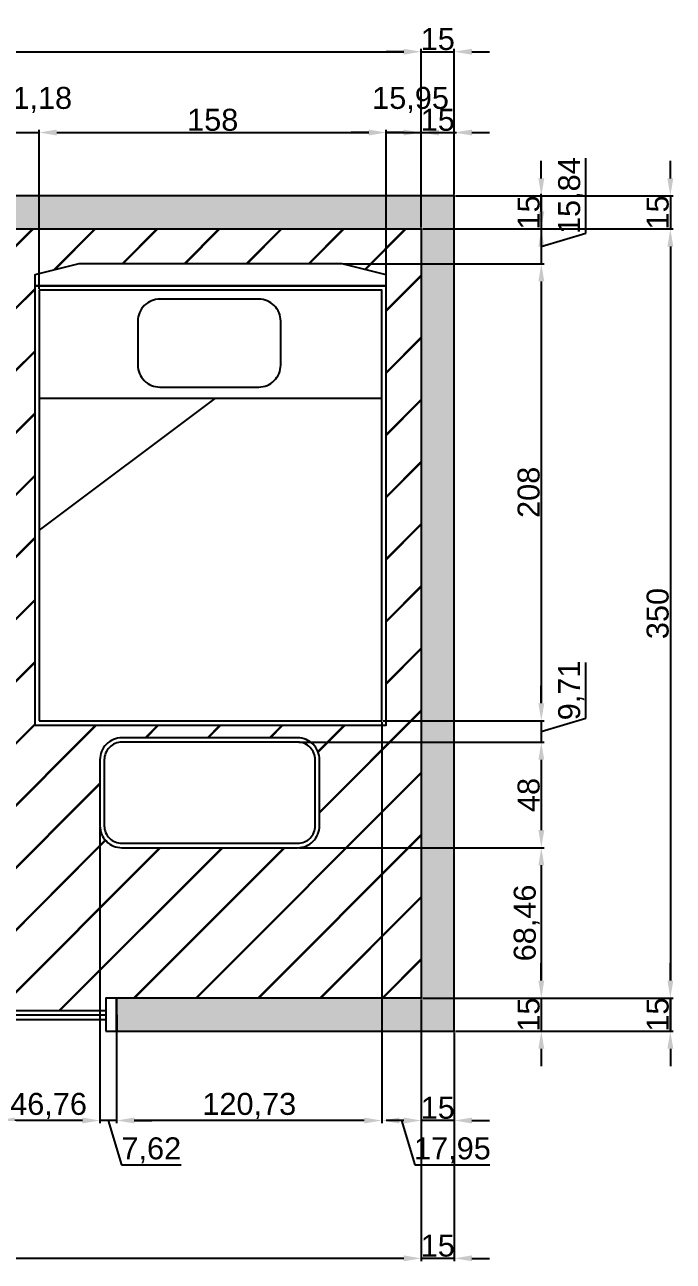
# Model space of a CAD drawing. Header units: centimetres. Extents: x 788 to 1950, y -495 to 482.
# Drawn here: x 1654 to 1950, y -495 to 67 of the extents above; entities that cross this region are included whole.
import ezdxf

# ---------------------------------------------------------------- set-up
doc = ezdxf.new("R2010")
doc.units = ezdxf.units.CM
for name, color, linetype in [('DUVAR', 7, 'Continuous'), ('HATCH', 7, 'Continuous'), ('OLCU', 7, 'Continuous'), ('PENCERE', 7, 'Continuous'), ('TEFRIS', 7, 'Continuous')]:
    doc.layers.add(name, color=color, linetype=linetype)
doc.styles.get("Standard").update_dxf_attribs({"font": 'arial.ttf'})
doc.dimstyles.new('ISO-25', dxfattribs={"dimtxt": 10, "dimasz": 8, "dimexe": 1.25, "dimexo": 0.625, "dimtad": 1, "dimtxsty": 'Standard', "dimcen": 2.5, "dimadec": 0, "dimazin": 0, "dimtfac": 1, "dimtmove": 0, "dimatfit": 3, "dimfxl": 1, "dimarcsym": 0})

# ---------------------------------------------------------------- blocks, each defined once
blk = doc.blocks.new('pen_1')
at = {"layer": 'PENCERE'}
for points in [[(0, 0), (5, 0), (5, 15), (0, 15)], [(193.5, 0), (198.5, 0), (198.5, 15), (193.5, 15)], [(193.5, 0), (198.5, 0), (198.5, 15), (193.5, 15)]]:
    blk.add_lwpolyline(points, close=True, dxfattribs=at)
for points in [[(5, 9.36), (193.5, 9.36)], [(5, 7.36), (193.5, 7.36)], [(5, 5.36), (193.5, 5.36)]]:
    blk.add_lwpolyline(points, dxfattribs=at)
blk = doc.blocks.new('yatak_1')
at = {"layer": 'TEFRIS'}
blk.add_line((-76, 146.71), (-156, 86.71), dxfattribs=at)
for points in [[(2, 198), (2, 203), (-18, 208), (-138, 208), (-158, 203), (-158, 198)], [(-158, -2), (2, -2), (2, 198), (-158, 198)], [(-156, 0), (0, 0), (0, 196), (-156, 196)], [(-156, 0), (0, 0), (0, 146.71), (-156, 146.71)]]:
    blk.add_lwpolyline(points, close=True, dxfattribs=at)
blk.add_lwpolyline([(-46.07, 161.91), (-46.07, 181.91, 0.414214), (-56.07, 191.91), (-101.07, 191.91, 0.414214), (-111.07, 181.91), (-111.07, 161.91, 0.414214), (-101.07, 151.91), (-56.07, 151.91, 0.414214)], format="xyb", close=True, dxfattribs=at)
blk = doc.blocks.new('puf_1')
at = {"layer": 'TEFRIS'}
for points in [[(10, -10), (90, -10, 0.414214), (100, 0), (100, 30, 0.414214), (90, 40), (10, 40, 0.414214), (0, 30), (0, 0, 0.414214)], [(10, -8), (90, -8, 0.414214), (98, 0), (98, 30, 0.414214), (90, 38), (10, 38, 0.414214), (2, 30), (2, 0, 0.414214)]]:
    blk.add_lwpolyline(points, format="xyb", close=True, dxfattribs=at)
blk = doc.blocks.new('*D11')
at = {"layer": 'Defpoints', "color": 0, "transparency": 16777216}
for p in [(1660.88, 18.26), (1649.7, -48.02), (1660.88, -53.45)]:
    blk.add_point(p, dxfattribs=at)
at = {"layer": 'OLCU', "color": 0, "lineweight": -2, "transparency": 16777216}
for p, q in [((1641.7, 18.26), (1633.7, 18.26)), ((1649.7, -47.39), (1649.7, 19.51)), ((1649.7, 18.26), (1660.88, 18.26)), ((1660.88, -52.82), (1660.88, 19.51)), ((1668.88, 18.26), (1676.88, 18.26))]:
    blk.add_line(p, q, dxfattribs=at)
at = {"layer": 'OLCU', "color": 0, "transparency": 16777216}
for points in [[(1641.7, 19.59), (1641.7, 16.92), (1649.7, 18.26)], [(1668.88, 19.59), (1668.88, 16.92), (1660.88, 18.26)]]:
    blk.add_solid(points, dxfattribs=at)
at = {"layer": 'OLCU', "color": 0, "transparency": 16777216, "insert": (1658.38, 33.09), "char_height": 10, "attachment_point": 5}
blk.add_mtext('11,18', dxfattribs=at)
blk = doc.blocks.new('*D12')
at = {"layer": 'Defpoints', "color": 0, "transparency": 16777216}
for p in [(1818.88, 18.26), (1660.88, -53.45), (1818.88, -51.45)]:
    blk.add_point(p, dxfattribs=at)
at = {"layer": 'OLCU', "color": 0, "lineweight": -2, "transparency": 16777216}
for p, q in [((1660.88, -52.82), (1660.88, 19.51)), ((1668.88, 18.26), (1810.88, 18.26)), ((1818.88, -50.82), (1818.88, 19.51))]:
    blk.add_line(p, q, dxfattribs=at)
at = {"layer": 'OLCU', "color": 0, "transparency": 16777216}
for points in [[(1668.88, 19.59), (1668.88, 16.92), (1660.88, 18.26)], [(1810.88, 19.59), (1810.88, 16.92), (1818.88, 18.26)]]:
    blk.add_solid(points, dxfattribs=at)
at = {"layer": 'OLCU', "color": 0, "transparency": 16777216, "insert": (1739.88, 23.99), "char_height": 10, "attachment_point": 5}
blk.add_mtext('158', dxfattribs=at)
blk = doc.blocks.new('*D13')
at = {"layer": 'Defpoints', "color": 0, "transparency": 16777216}
for p in [(1834.84, 18.26), (1834.84, -25.61), (1818.88, -51.45)]:
    blk.add_point(p, dxfattribs=at)
at = {"layer": 'OLCU', "color": 0, "lineweight": -2, "transparency": 16777216}
for p, q in [((1810.88, 18.26), (1802.88, 18.26)), ((1818.88, -50.82), (1818.88, 19.51)), ((1818.88, 18.26), (1834.84, 18.26)), ((1834.84, -24.98), (1834.84, 19.51)), ((1842.84, 18.26), (1850.84, 18.26))]:
    blk.add_line(p, q, dxfattribs=at)
at = {"layer": 'OLCU', "color": 0, "transparency": 16777216}
for points in [[(1810.88, 19.59), (1810.88, 16.92), (1818.88, 18.26)], [(1842.84, 19.59), (1842.84, 16.92), (1834.84, 18.26)]]:
    blk.add_solid(points, dxfattribs=at)
at = {"layer": 'OLCU', "color": 0, "transparency": 16777216, "insert": (1829.94, 33.09), "char_height": 10, "attachment_point": 5}
blk.add_mtext('15,95', dxfattribs=at)
blk = doc.blocks.new('*D14')
at = {"layer": 'Defpoints', "color": 0, "transparency": 16777216}
for p in [(1849.84, 18.26), (1849.84, -10.61), (1834.84, -25.61)]:
    blk.add_point(p, dxfattribs=at)
at = {"layer": 'OLCU', "color": 0, "lineweight": -2, "transparency": 16777216}
for p, q in [((1826.84, 18.26), (1818.84, 18.26)), ((1834.84, -24.98), (1834.84, 19.51)), ((1834.84, 18.26), (1849.84, 18.26)), ((1849.84, -9.98), (1849.84, 19.51)), ((1857.84, 18.26), (1865.84, 18.26))]:
    blk.add_line(p, q, dxfattribs=at)
at = {"layer": 'OLCU', "color": 0, "transparency": 16777216}
for points in [[(1826.84, 19.59), (1826.84, 16.92), (1834.84, 18.26)], [(1857.84, 19.59), (1857.84, 16.92), (1849.84, 18.26)]]:
    blk.add_solid(points, dxfattribs=at)
at = {"layer": 'OLCU', "color": 0, "transparency": 16777216, "insert": (1842.34, 23.99), "char_height": 10, "attachment_point": 5}
blk.add_mtext('15', dxfattribs=at)
blk = doc.blocks.new('*D18')
at = {"layer": 'Defpoints', "color": 0, "transparency": 16777216}
for p in [(1834.84, 55.02), (1384.84, -25.61), (1834.84, -25.61)]:
    blk.add_point(p, dxfattribs=at)
at = {"layer": 'OLCU', "color": 0, "lineweight": -2, "transparency": 16777216}
for p, q in [((1384.84, -24.98), (1384.84, 56.27)), ((1834.84, -24.98), (1834.84, 56.27)), ((1392.84, 55.02), (1826.84, 55.02))]:
    blk.add_line(p, q, dxfattribs=at)
at = {"layer": 'OLCU', "color": 0, "transparency": 16777216}
for points in [[(1392.84, 56.35), (1392.84, 53.68), (1384.84, 55.02)], [(1826.84, 56.35), (1826.84, 53.68), (1834.84, 55.02)]]:
    blk.add_solid(points, dxfattribs=at)
at = {"layer": 'OLCU', "color": 0, "transparency": 16777216, "insert": (1609.84, 60.75), "char_height": 10, "attachment_point": 5}
blk.add_mtext('450', dxfattribs=at)
blk = doc.blocks.new('*D19')
at = {"layer": 'Defpoints', "color": 0, "transparency": 16777216}
for p in [(1849.84, 55.02), (1849.84, -10.61), (1834.84, -25.61)]:
    blk.add_point(p, dxfattribs=at)
at = {"layer": 'OLCU', "color": 0, "lineweight": -2, "transparency": 16777216}
for p, q in [((1834.84, -24.98), (1834.84, 56.27)), ((1849.84, -9.98), (1849.84, 56.27)), ((1826.84, 55.02), (1818.84, 55.02)), ((1834.84, 55.02), (1849.84, 55.02)), ((1857.84, 55.02), (1865.84, 55.02))]:
    blk.add_line(p, q, dxfattribs=at)
at = {"layer": 'OLCU', "color": 0, "transparency": 16777216}
for points in [[(1826.84, 56.35), (1826.84, 53.68), (1834.84, 55.02)], [(1857.84, 56.35), (1857.84, 53.68), (1849.84, 55.02)]]:
    blk.add_solid(points, dxfattribs=at)
at = {"layer": 'OLCU', "color": 0, "transparency": 16777216, "insert": (1842.34, 60.75), "char_height": 10, "attachment_point": 5}
blk.add_mtext('15', dxfattribs=at)
blk = doc.blocks.new('*D20')
at = {"layer": 'Defpoints', "color": 0, "transparency": 16777216}
for p in [(1849.84, -10.61), (1834.84, -25.61), (1889.47, -25.61)]:
    blk.add_point(p, dxfattribs=at)
at = {"layer": 'OLCU', "color": 0, "lineweight": -2, "transparency": 16777216}
for p, q in [((1889.47, -2.61), (1889.47, 5.39)), ((1850.46, -10.61), (1890.72, -10.61)), ((1889.47, -10.61), (1889.47, -25.61)), ((1835.46, -25.61), (1890.72, -25.61)), ((1889.47, -33.61), (1889.47, -41.61))]:
    blk.add_line(p, q, dxfattribs=at)
at = {"layer": 'OLCU', "color": 0, "transparency": 16777216}
for points in [[(1888.14, -2.61), (1890.81, -2.61), (1889.47, -10.61)], [(1888.14, -33.61), (1890.81, -33.61), (1889.47, -25.61)]]:
    blk.add_solid(points, dxfattribs=at)
at = {"layer": 'OLCU', "color": 0, "transparency": 16777216, "insert": (1883.74, -18.11), "char_height": 10, "attachment_point": 5, "rotation": 90}
blk.add_mtext('15', dxfattribs=at)
blk = doc.blocks.new('*D21')
at = {"layer": 'Defpoints', "color": 0, "transparency": 16777216}
for p in [(1834.84, -25.61), (1798.88, -41.45), (1889.47, -41.45)]:
    blk.add_point(p, dxfattribs=at)
at = {"layer": 'OLCU', "color": 0, "lineweight": -2, "transparency": 16777216}
for p, q in [((1909.69, -27.46), (1909.69, 6.55)), ((1889.47, -17.61), (1889.47, -9.61)), ((1835.46, -25.61), (1890.72, -25.61)), ((1889.47, -25.61), (1889.47, -41.45)), ((1889.47, -25.61), (1889.47, -41.45)), ((1889.47, -33.53), (1909.69, -27.46)), ((1799.51, -41.45), (1890.72, -41.45)), ((1889.47, -49.45), (1889.47, -57.45))]:
    blk.add_line(p, q, dxfattribs=at)
at = {"layer": 'OLCU', "color": 0, "transparency": 16777216}
for points in [[(1888.14, -17.61), (1890.81, -17.61), (1889.47, -25.61)], [(1888.14, -49.45), (1890.81, -49.45), (1889.47, -41.45)]]:
    blk.add_solid(points, dxfattribs=at)
at = {"layer": 'OLCU', "color": 0, "transparency": 16777216, "insert": (1903.06, -10.46), "char_height": 10, "attachment_point": 5, "rotation": 90}
blk.add_mtext('15,84', dxfattribs=at)
blk = doc.blocks.new('*D22')
at = {"layer": 'Defpoints', "color": 0, "transparency": 16777216}
for p in [(1798.88, -41.45), (1816.88, -249.45), (1889.47, -249.45)]:
    blk.add_point(p, dxfattribs=at)
at = {"layer": 'OLCU', "color": 0, "lineweight": -2, "transparency": 16777216}
for p, q in [((1799.51, -41.45), (1890.72, -41.45)), ((1889.47, -49.45), (1889.47, -241.45)), ((1817.51, -249.45), (1890.72, -249.45))]:
    blk.add_line(p, q, dxfattribs=at)
at = {"layer": 'OLCU', "color": 0, "transparency": 16777216}
for points in [[(1888.14, -49.45), (1890.81, -49.45), (1889.47, -41.45)], [(1888.14, -241.45), (1890.81, -241.45), (1889.47, -249.45)]]:
    blk.add_solid(points, dxfattribs=at)
at = {"layer": 'OLCU', "color": 0, "transparency": 16777216, "insert": (1883.74, -145.45), "char_height": 10, "attachment_point": 5, "rotation": 90}
blk.add_mtext('208', dxfattribs=at)
blk = doc.blocks.new('*D23')
at = {"layer": 'Defpoints', "color": 0, "transparency": 16777216}
for p in [(1816.88, -249.45), (1778.53, -259.15), (1889.47, -259.15)]:
    blk.add_point(p, dxfattribs=at)
at = {"layer": 'OLCU', "color": 0, "lineweight": -2, "transparency": 16777216}
for p, q in [((1909.69, -248.23), (1909.69, -222.94)), ((1889.47, -241.45), (1889.47, -233.45)), ((1817.51, -249.45), (1890.72, -249.45)), ((1889.47, -254.3), (1909.69, -248.23)), ((1889.47, -249.45), (1889.47, -259.15)), ((1889.47, -249.45), (1889.47, -259.15)), ((1779.15, -259.15), (1890.72, -259.15)), ((1889.47, -267.15), (1889.47, -275.15))]:
    blk.add_line(p, q, dxfattribs=at)
at = {"layer": 'OLCU', "color": 0, "transparency": 16777216}
for points in [[(1888.14, -241.45), (1890.81, -241.45), (1889.47, -249.45)], [(1888.14, -267.15), (1890.81, -267.15), (1889.47, -259.15)]]:
    blk.add_solid(points, dxfattribs=at)
at = {"layer": 'OLCU', "color": 0, "transparency": 16777216, "insert": (1903.06, -235.59), "char_height": 10, "attachment_point": 5, "rotation": 90}
blk.add_mtext('9,71', dxfattribs=at)
blk = doc.blocks.new('*D24')
at = {"layer": 'Defpoints', "color": 0, "transparency": 16777216}
for p in [(1778.53, -259.15), (1778.53, -307.15), (1889.47, -307.15)]:
    blk.add_point(p, dxfattribs=at)
at = {"layer": 'OLCU', "color": 0, "lineweight": -2, "transparency": 16777216}
for p, q in [((1779.15, -259.15), (1890.72, -259.15)), ((1889.47, -267.15), (1889.47, -299.15)), ((1779.15, -307.15), (1890.72, -307.15))]:
    blk.add_line(p, q, dxfattribs=at)
at = {"layer": 'OLCU', "color": 0, "transparency": 16777216}
for points in [[(1888.14, -267.15), (1890.81, -267.15), (1889.47, -259.15)], [(1888.14, -299.15), (1890.81, -299.15), (1889.47, -307.15)]]:
    blk.add_solid(points, dxfattribs=at)
at = {"layer": 'OLCU', "color": 0, "transparency": 16777216, "insert": (1883.74, -283.15), "char_height": 10, "attachment_point": 5, "rotation": 90}
blk.add_mtext('48', dxfattribs=at)
blk = doc.blocks.new('*D25')
at = {"layer": 'Defpoints', "color": 0, "transparency": 16777216}
for p in [(1778.53, -307.15), (1834.84, -375.61), (1889.47, -375.61)]:
    blk.add_point(p, dxfattribs=at)
at = {"layer": 'OLCU', "color": 0, "lineweight": -2, "transparency": 16777216}
for p, q in [((1779.15, -307.15), (1890.72, -307.15)), ((1889.47, -315.15), (1889.47, -367.61)), ((1835.46, -375.61), (1890.72, -375.61))]:
    blk.add_line(p, q, dxfattribs=at)
at = {"layer": 'OLCU', "color": 0, "transparency": 16777216}
for points in [[(1888.14, -315.15), (1890.81, -315.15), (1889.47, -307.15)], [(1888.14, -367.61), (1890.81, -367.61), (1889.47, -375.61)]]:
    blk.add_solid(points, dxfattribs=at)
at = {"layer": 'OLCU', "color": 0, "transparency": 16777216, "insert": (1882.84, -341.38), "char_height": 10, "attachment_point": 5, "rotation": 90}
blk.add_mtext('68,46', dxfattribs=at)
blk = doc.blocks.new('*D26')
at = {"layer": 'Defpoints', "color": 0, "transparency": 16777216}
for p in [(1834.84, -375.61), (1849.84, -390.61), (1889.47, -390.61)]:
    blk.add_point(p, dxfattribs=at)
at = {"layer": 'OLCU', "color": 0, "lineweight": -2, "transparency": 16777216}
for p, q in [((1889.47, -367.61), (1889.47, -359.61)), ((1835.46, -375.61), (1890.72, -375.61)), ((1889.47, -375.61), (1889.47, -390.61)), ((1850.46, -390.61), (1890.72, -390.61)), ((1889.47, -398.61), (1889.47, -406.61))]:
    blk.add_line(p, q, dxfattribs=at)
at = {"layer": 'OLCU', "color": 0, "transparency": 16777216}
for points in [[(1888.14, -367.61), (1890.81, -367.61), (1889.47, -375.61)], [(1888.14, -398.61), (1890.81, -398.61), (1889.47, -390.61)]]:
    blk.add_solid(points, dxfattribs=at)
at = {"layer": 'OLCU', "color": 0, "transparency": 16777216, "insert": (1883.74, -383.11), "char_height": 10, "attachment_point": 5, "rotation": 90}
blk.add_mtext('15', dxfattribs=at)
blk = doc.blocks.new('*D27')
at = {"layer": 'Defpoints', "color": 0, "transparency": 16777216}
for p in [(1849.84, -10.61), (1834.84, -25.61), (1889.47, -25.61)]:
    blk.add_point(p, dxfattribs=at)
at = {"layer": 'OLCU', "color": 0, "lineweight": -2, "transparency": 16777216}
for p, q in [((1889.47, -2.61), (1889.47, 5.39)), ((1850.46, -10.61), (1890.72, -10.61)), ((1889.47, -10.61), (1889.47, -25.61)), ((1835.46, -25.61), (1890.72, -25.61)), ((1889.47, -33.61), (1889.47, -41.61))]:
    blk.add_line(p, q, dxfattribs=at)
at = {"layer": 'OLCU', "color": 0, "transparency": 16777216}
for points in [[(1888.14, -2.61), (1890.81, -2.61), (1889.47, -10.61)], [(1888.14, -33.61), (1890.81, -33.61), (1889.47, -25.61)]]:
    blk.add_solid(points, dxfattribs=at)
at = {"layer": 'OLCU', "color": 0, "transparency": 16777216, "insert": (1883.74, -18.11), "char_height": 10, "attachment_point": 5, "rotation": 90}
blk.add_mtext('15', dxfattribs=at)
blk = doc.blocks.new('*D28')
at = {"layer": 'Defpoints', "color": 0, "transparency": 16777216}
for p in [(1849.84, -10.61), (1834.84, -25.61), (1948.21, -25.61)]:
    blk.add_point(p, dxfattribs=at)
at = {"layer": 'OLCU', "color": 0, "lineweight": -2, "transparency": 16777216}
for p, q in [((1948.21, -2.61), (1948.21, 5.39)), ((1850.46, -10.61), (1949.46, -10.61)), ((1948.21, -10.61), (1948.21, -25.61)), ((1835.46, -25.61), (1949.46, -25.61)), ((1948.21, -33.61), (1948.21, -41.61))]:
    blk.add_line(p, q, dxfattribs=at)
at = {"layer": 'OLCU', "color": 0, "transparency": 16777216}
for points in [[(1946.88, -2.61), (1949.55, -2.61), (1948.21, -10.61)], [(1946.88, -33.61), (1949.55, -33.61), (1948.21, -25.61)]]:
    blk.add_solid(points, dxfattribs=at)
at = {"layer": 'OLCU', "color": 0, "transparency": 16777216, "insert": (1942.48, -18.11), "char_height": 10, "attachment_point": 5, "rotation": 90}
blk.add_mtext('15', dxfattribs=at)
blk = doc.blocks.new('*D29')
at = {"layer": 'Defpoints', "color": 0, "transparency": 16777216}
for p in [(1834.84, -25.61), (1834.84, -375.61), (1948.21, -375.61)]:
    blk.add_point(p, dxfattribs=at)
at = {"layer": 'OLCU', "color": 0, "lineweight": -2, "transparency": 16777216}
for p, q in [((1835.46, -25.61), (1949.46, -25.61)), ((1948.21, -33.61), (1948.21, -367.61)), ((1835.46, -375.61), (1949.46, -375.61))]:
    blk.add_line(p, q, dxfattribs=at)
at = {"layer": 'OLCU', "color": 0, "transparency": 16777216}
for points in [[(1946.88, -33.61), (1949.55, -33.61), (1948.21, -25.61)], [(1946.88, -367.61), (1949.55, -367.61), (1948.21, -375.61)]]:
    blk.add_solid(points, dxfattribs=at)
at = {"layer": 'OLCU', "color": 0, "transparency": 16777216, "insert": (1942.48, -200.61), "char_height": 10, "attachment_point": 5, "rotation": 90}
blk.add_mtext('350', dxfattribs=at)
blk = doc.blocks.new('*D30')
at = {"layer": 'Defpoints', "color": 0, "transparency": 16777216}
for p in [(1834.84, -375.61), (1849.84, -390.61), (1948.21, -390.61)]:
    blk.add_point(p, dxfattribs=at)
at = {"layer": 'OLCU', "color": 0, "lineweight": -2, "transparency": 16777216}
for p, q in [((1948.21, -367.61), (1948.21, -359.61)), ((1835.46, -375.61), (1949.46, -375.61)), ((1948.21, -375.61), (1948.21, -390.61)), ((1850.46, -390.61), (1949.46, -390.61)), ((1948.21, -398.61), (1948.21, -406.61))]:
    blk.add_line(p, q, dxfattribs=at)
at = {"layer": 'OLCU', "color": 0, "transparency": 16777216}
for points in [[(1946.88, -367.61), (1949.55, -367.61), (1948.21, -375.61)], [(1946.88, -398.61), (1949.55, -398.61), (1948.21, -390.61)]]:
    blk.add_solid(points, dxfattribs=at)
at = {"layer": 'OLCU', "color": 0, "transparency": 16777216, "insert": (1942.48, -383.11), "char_height": 10, "attachment_point": 5, "rotation": 90}
blk.add_mtext('15', dxfattribs=at)
blk = doc.blocks.new('*D31')
at = {"layer": 'Defpoints', "color": 0, "transparency": 16777216}
for p in [(1834.84, -375.61), (1948.21, -375.61), (1849.84, -390.61)]:
    blk.add_point(p, dxfattribs=at)
at = {"layer": 'OLCU', "color": 0, "lineweight": -2, "transparency": 16777216}
for p, q in [((1948.21, -367.61), (1948.21, -359.61)), ((1835.46, -375.61), (1949.46, -375.61)), ((1948.21, -390.61), (1948.21, -375.61)), ((1850.46, -390.61), (1949.46, -390.61)), ((1948.21, -398.61), (1948.21, -406.61))]:
    blk.add_line(p, q, dxfattribs=at)
at = {"layer": 'OLCU', "color": 0, "transparency": 16777216}
for points in [[(1946.88, -367.61), (1949.55, -367.61), (1948.21, -375.61)], [(1946.88, -398.61), (1949.55, -398.61), (1948.21, -390.61)]]:
    blk.add_solid(points, dxfattribs=at)
at = {"layer": 'OLCU', "color": 0, "transparency": 16777216, "insert": (1942.48, -383.11), "char_height": 10, "attachment_point": 5, "rotation": 90}
blk.add_mtext('15', dxfattribs=at)
blk = doc.blocks.new('*D32')
at = {"layer": 'Defpoints', "color": 0, "transparency": 16777216}
for p in [(1834.84, -375.61), (1849.84, -390.61), (1948.21, -390.61)]:
    blk.add_point(p, dxfattribs=at)
at = {"layer": 'OLCU', "color": 0, "lineweight": -2, "transparency": 16777216}
for p, q in [((1948.21, -367.61), (1948.21, -359.61)), ((1835.46, -375.61), (1949.46, -375.61)), ((1948.21, -375.61), (1948.21, -390.61)), ((1850.46, -390.61), (1949.46, -390.61)), ((1948.21, -398.61), (1948.21, -406.61))]:
    blk.add_line(p, q, dxfattribs=at)
at = {"layer": 'OLCU', "color": 0, "transparency": 16777216}
for points in [[(1946.88, -367.61), (1949.55, -367.61), (1948.21, -375.61)], [(1946.88, -398.61), (1949.55, -398.61), (1948.21, -390.61)]]:
    blk.add_solid(points, dxfattribs=at)
at = {"layer": 'OLCU', "color": 0, "transparency": 16777216, "insert": (1942.48, -383.11), "char_height": 10, "attachment_point": 5, "rotation": 90}
blk.add_mtext('15', dxfattribs=at)
blk = doc.blocks.new('*D33')
at = {"layer": 'Defpoints', "color": 0, "transparency": 16777216}
for p in [(1834.84, -375.61), (1948.21, -375.61), (1849.84, -390.61)]:
    blk.add_point(p, dxfattribs=at)
at = {"layer": 'OLCU', "color": 0, "lineweight": -2, "transparency": 16777216}
for p, q in [((1948.21, -367.61), (1948.21, -359.61)), ((1835.46, -375.61), (1949.46, -375.61)), ((1948.21, -390.61), (1948.21, -375.61)), ((1850.46, -390.61), (1949.46, -390.61)), ((1948.21, -398.61), (1948.21, -406.61))]:
    blk.add_line(p, q, dxfattribs=at)
at = {"layer": 'OLCU', "color": 0, "transparency": 16777216}
for points in [[(1946.88, -367.61), (1949.55, -367.61), (1948.21, -375.61)], [(1946.88, -398.61), (1949.55, -398.61), (1948.21, -390.61)]]:
    blk.add_solid(points, dxfattribs=at)
at = {"layer": 'OLCU', "color": 0, "transparency": 16777216, "insert": (1942.48, -383.11), "char_height": 10, "attachment_point": 5, "rotation": 90}
blk.add_mtext('15', dxfattribs=at)
blk = doc.blocks.new('*D34')
at = {"layer": 'Defpoints', "color": 0, "transparency": 16777216}
for p in [(1834.84, -375.61), (1849.84, -390.61), (1834.84, -431.27)]:
    blk.add_point(p, dxfattribs=at)
at = {"layer": 'OLCU', "color": 0, "lineweight": -2, "transparency": 16777216}
for p, q in [((1834.84, -376.23), (1834.84, -432.52)), ((1849.84, -391.23), (1849.84, -432.52)), ((1826.84, -431.27), (1818.84, -431.27)), ((1849.84, -431.27), (1834.84, -431.27)), ((1857.84, -431.27), (1865.84, -431.27))]:
    blk.add_line(p, q, dxfattribs=at)
at = {"layer": 'OLCU', "color": 0, "transparency": 16777216}
for points in [[(1826.84, -429.94), (1826.84, -432.61), (1834.84, -431.27)], [(1857.84, -429.94), (1857.84, -432.61), (1849.84, -431.27)]]:
    blk.add_solid(points, dxfattribs=at)
at = {"layer": 'OLCU', "color": 0, "transparency": 16777216, "insert": (1842.34, -425.54), "char_height": 10, "attachment_point": 5}
blk.add_mtext('15', dxfattribs=at)
blk = doc.blocks.new('*D35')
at = {"layer": 'Defpoints', "color": 0, "transparency": 16777216}
for p in [(1816.88, -249.45), (1834.84, -375.61), (1816.88, -431.27)]:
    blk.add_point(p, dxfattribs=at)
at = {"layer": 'OLCU', "color": 0, "lineweight": -2, "transparency": 16777216}
for p, q in [((1816.88, -250.07), (1816.88, -432.52)), ((1834.84, -376.23), (1834.84, -432.52)), ((1826.84, -431.27), (1824.88, -431.27)), ((1825.86, -431.27), (1831.93, -451.49)), ((1831.93, -451.49), (1866.05, -451.49))]:
    blk.add_line(p, q, dxfattribs=at)
at = {"layer": 'OLCU', "color": 0, "transparency": 16777216}
for points in [[(1824.88, -429.94), (1824.88, -432.61), (1816.88, -431.27)], [(1826.84, -429.94), (1826.84, -432.61), (1834.84, -431.27)]]:
    blk.add_solid(points, dxfattribs=at)
at = {"layer": 'OLCU', "color": 0, "transparency": 16777216, "insert": (1848.99, -444.85), "char_height": 10, "attachment_point": 5}
blk.add_mtext('17,95', dxfattribs=at)
blk = doc.blocks.new('*D36')
at = {"layer": 'Defpoints', "color": 0, "transparency": 16777216}
for p in [(1816.88, -249.45), (1696.15, -390.61), (1696.15, -431.27)]:
    blk.add_point(p, dxfattribs=at)
at = {"layer": 'OLCU', "color": 0, "lineweight": -2, "transparency": 16777216}
for p, q in [((1816.88, -250.07), (1816.88, -432.52)), ((1696.15, -391.23), (1696.15, -432.52)), ((1808.88, -431.27), (1704.15, -431.27))]:
    blk.add_line(p, q, dxfattribs=at)
at = {"layer": 'OLCU', "color": 0, "transparency": 16777216}
for points in [[(1704.15, -429.94), (1704.15, -432.61), (1696.15, -431.27)], [(1808.88, -429.94), (1808.88, -432.61), (1816.88, -431.27)]]:
    blk.add_solid(points, dxfattribs=at)
at = {"layer": 'OLCU', "color": 0, "transparency": 16777216, "insert": (1756.52, -424.64), "char_height": 10, "attachment_point": 5}
blk.add_mtext('120,73', dxfattribs=at)
blk = doc.blocks.new('*D37')
at = {"layer": 'Defpoints', "color": 0, "transparency": 16777216}
for p in [(1688.53, -297.15), (1696.15, -390.61), (1688.53, -431.27)]:
    blk.add_point(p, dxfattribs=at)
at = {"layer": 'OLCU', "color": 0, "lineweight": -2, "transparency": 16777216}
for p, q in [((1688.53, -297.78), (1688.53, -432.52)), ((1696.15, -391.23), (1696.15, -432.52)), ((1680.53, -431.27), (1672.53, -431.27)), ((1696.15, -431.27), (1688.53, -431.27)), ((1696.15, -431.27), (1688.53, -431.27)), ((1692.34, -431.27), (1698.4, -451.49)), ((1704.15, -431.27), (1712.15, -431.27)), ((1698.4, -451.49), (1725.44, -451.49))]:
    blk.add_line(p, q, dxfattribs=at)
at = {"layer": 'OLCU', "color": 0, "transparency": 16777216}
for points in [[(1680.53, -429.94), (1680.53, -432.61), (1688.53, -431.27)], [(1704.15, -429.94), (1704.15, -432.61), (1696.15, -431.27)]]:
    blk.add_solid(points, dxfattribs=at)
at = {"layer": 'OLCU', "color": 0, "transparency": 16777216, "insert": (1711.92, -444.85), "char_height": 10, "attachment_point": 5}
blk.add_mtext('7,62', dxfattribs=at)
blk = doc.blocks.new('*D38')
at = {"layer": 'Defpoints', "color": 0, "transparency": 16777216}
for p in [(1688.53, -297.15), (1641.76, -367.19), (1641.76, -431.27)]:
    blk.add_point(p, dxfattribs=at)
at = {"layer": 'OLCU', "color": 0, "lineweight": -2, "transparency": 16777216}
for p, q in [((1688.53, -297.78), (1688.53, -432.52)), ((1641.76, -367.81), (1641.76, -432.52)), ((1680.53, -431.27), (1649.76, -431.27))]:
    blk.add_line(p, q, dxfattribs=at)
at = {"layer": 'OLCU', "color": 0, "transparency": 16777216}
for points in [[(1649.76, -429.94), (1649.76, -432.61), (1641.76, -431.27)], [(1680.53, -429.94), (1680.53, -432.61), (1688.53, -431.27)]]:
    blk.add_solid(points, dxfattribs=at)
at = {"layer": 'OLCU', "color": 0, "transparency": 16777216, "insert": (1665.14, -424.64), "char_height": 10, "attachment_point": 5}
blk.add_mtext('46,76', dxfattribs=at)
blk = doc.blocks.new('*D45')
at = {"layer": 'Defpoints', "color": 0, "transparency": 16777216}
for p in [(1834.84, -375.61), (1849.84, -390.61), (1834.84, -493.98)]:
    blk.add_point(p, dxfattribs=at)
at = {"layer": 'OLCU', "color": 0, "lineweight": -2, "transparency": 16777216}
for p, q in [((1834.84, -376.23), (1834.84, -495.23)), ((1849.84, -391.23), (1849.84, -495.23)), ((1826.84, -493.98), (1818.84, -493.98)), ((1849.84, -493.98), (1834.84, -493.98)), ((1857.84, -493.98), (1865.84, -493.98))]:
    blk.add_line(p, q, dxfattribs=at)
at = {"layer": 'OLCU', "color": 0, "transparency": 16777216}
for points in [[(1826.84, -492.65), (1826.84, -495.32), (1834.84, -493.98)], [(1857.84, -492.65), (1857.84, -495.32), (1849.84, -493.98)]]:
    blk.add_solid(points, dxfattribs=at)
at = {"layer": 'OLCU', "color": 0, "transparency": 16777216, "insert": (1842.34, -488.25), "char_height": 10, "attachment_point": 5}
blk.add_mtext('15', dxfattribs=at)
blk = doc.blocks.new('*D46')
at = {"layer": 'Defpoints', "color": 0, "transparency": 16777216}
for p in [(1384.84, -375.61), (1834.84, -375.61), (1384.84, -493.98)]:
    blk.add_point(p, dxfattribs=at)
at = {"layer": 'OLCU', "color": 0, "lineweight": -2, "transparency": 16777216}
for p, q in [((1384.84, -376.23), (1384.84, -495.23)), ((1834.84, -376.23), (1834.84, -495.23)), ((1826.84, -493.98), (1392.84, -493.98))]:
    blk.add_line(p, q, dxfattribs=at)
at = {"layer": 'OLCU', "color": 0, "transparency": 16777216}
for points in [[(1392.84, -492.65), (1392.84, -495.32), (1384.84, -493.98)], [(1826.84, -492.65), (1826.84, -495.32), (1834.84, -493.98)]]:
    blk.add_solid(points, dxfattribs=at)
at = {"layer": 'OLCU', "color": 0, "transparency": 16777216, "insert": (1609.84, -488.25), "char_height": 10, "attachment_point": 5}
blk.add_mtext('450', dxfattribs=at)

msp = doc.modelspace()

# ---------------------------------------------------------------- hatches: boundary and pattern name
at = {"layer": 'HATCH', "true_color": 0x136734}
h = msp.add_hatch(color=116, dxfattribs=at)
h.dxf.hatch_style = 1
h.paths.add_polyline_path([(1849.838, -10.609), (1369.838, -10.609), (1369.838, -63.139), (1384.838, -63.139), (1384.838, -25.609), (1834.838, -25.609), (1834.838, -375.609), (1696.148, -375.609), (1696.289, -390.609), (1849.838, -390.609)])
h.paths.add_polyline_path([(1384.838, -151.933), (1369.838, -151.933), (1369.838, -390.609), (1497.646, -390.609), (1497.505, -375.609), (1384.838, -375.609)], flags=17)
at = {"layer": 'HATCH'}
h = msp.add_hatch(color=256, dxfattribs=at)
h.dxf.hatch_style = 1
h.paths.add_polyline_path([(1384.838, -63.139), (1384.838, -25.609), (1834.838, -25.609), (1834.838, -375.609), (1696.148, -375.609), (1696.289, -390.609), (1849.838, -390.609), (1849.838, -10.609), (1369.838, -10.609), (1369.838, -63.139)])
at = {"layer": 'HATCH', "true_color": 0x136734}
h = msp.add_hatch(color=116, dxfattribs=at)
h.dxf.hatch_style = 1
h.paths.add_polyline_path([(1849.838, -10.609), (1369.838, -10.609), (1369.838, -63.139), (1384.838, -63.139), (1384.838, -25.609), (1834.838, -25.609), (1834.838, -375.609), (1696.148, -375.609), (1696.289, -390.609), (1849.838, -390.609)])
at = {"layer": 'HATCH', "true_color": 0x636466}
h = msp.add_hatch(dxfattribs=at)
h.set_pattern_fill('JIS_LC_20', color=251)
h.set_pattern_definition([(45, (580.38, -7e-14), (-14.14214, 14.14214), []), (45, (580.78, -7e-14), (-14.14214, 14.14214), [])])
h.paths.add_polyline_path([(1834.838, -25.609), (1384.838, -25.609), (1384.838, -63.139), (1384.838, -68.16), (1462.022, -68.102), (1462.022, -73.102, -0.4331076), (1384.838, -146.933), (1384.838, -375.609), (1497.505, -375.609), (1502.646, -375.609), (1502.646, -381.248), (1691.148, -381.248), (1691.148, -375.609), (1696.148, -375.609), (1834.838, -375.609)])
h.paths.add_polyline_path([(1658.883, -51.446), (1658.883, -46.446), (1678.883, -41.446), (1798.883, -41.446), (1818.883, -46.446), (1818.883, -51.446), (1818.883, -251.446), (1658.883, -251.446)], flags=16)
h.paths.add_polyline_path([(1660.883, -53.446), (1816.883, -53.446), (1816.883, -249.446), (1660.883, -249.446)], flags=0)
h.paths.add_polyline_path([(1660.883, -102.736), (1660.883, -53.446), (1816.883, -53.446), (1816.883, -249.446), (1660.883, -249.446)], flags=0)
h.paths.add_polyline_path([(1660.883, -102.736), (1816.883, -102.736), (1816.883, -249.446), (1660.883, -249.446)], flags=0)
h.paths.add_polyline_path([(1605.7, -92.017), (1605.7, -48.017), (1649.7, -48.017), (1649.7, -92.017), (1631.544, -92.017), (1631.544, -95.048), (1623.544, -95.048), (1623.544, -92.017)], flags=16)
h.paths.add_polyline_path([(1607.7, -90.017), (1607.797, -48.017), (1647.797, -48.017), (1647.7, -90.017)], flags=0)
h.paths.add_polyline_path([(1580.479, -284.095), (1600.479, -284.095), (1600.479, -288.095), (1591.53, -288.095), (1591.53, -290.098), (1602.624, -290.098), (1602.624, -314.098), (1578.624, -314.098), (1578.624, -290.098), (1589.53, -290.098), (1589.53, -288.095), (1580.479, -288.095)], flags=16)
h.paths.add_polyline_path([(1461.686, -248.878), (1466.686, -248.878), (1466.686, -258.878), (1461.686, -258.878), (1461.686, -264.99), (1466.686, -264.99), (1466.686, -274.99), (1461.686, -274.99), (1461.686, -366.253), (1397.686, -366.253), (1397.686, -162.253), (1461.686, -162.253)], flags=16)
h.paths.add_polyline_path([(1459.686, -364.253), (1399.686, -364.253), (1399.686, -164.253), (1459.686, -164.253)], flags=0)
h.paths.add_polyline_path([(1580.624, -292.098), (1600.624, -292.098), (1600.624, -312.098), (1580.624, -312.098)], flags=0)
h.paths.add_polyline_path([(1641.761, -317.187), (1641.761, -367.187), (1541.761, -367.187), (1541.761, -317.187)], flags=16)
h.paths.add_polyline_path([(1698.525, -257.153), (1778.525, -257.153, -0.4142136), (1788.525, -267.153), (1788.525, -297.153, -0.4142136), (1778.525, -307.153), (1698.525, -307.153, -0.4142136), (1688.525, -297.153), (1688.525, -267.153, -0.4142136)], flags=16)
h.paths.add_polyline_path([(1698.525, -259.153), (1778.525, -259.153, -0.4142136), (1786.525, -267.153), (1786.525, -297.153, -0.4142136), (1778.525, -305.153), (1698.525, -305.153, -0.4142136), (1690.525, -297.153), (1690.525, -267.153, -0.4142136)], flags=0)
h.paths.add_polyline_path([(1705.814, -87.54), (1705.814, -67.54, -0.4142136), (1715.814, -57.54), (1760.814, -57.54, -0.4142136), (1770.814, -67.54), (1770.814, -87.54, -0.4142136), (1760.814, -97.54), (1715.814, -97.54, -0.4142136)], flags=0)
h.paths.add_polyline_path([(1462.022, -73.102), (1384.838, -73.16), (1384.838, -146.933, 0.4331076)], flags=17)

# ---------------------------------------------------------------- linework, layer by layer
at = {"layer": 'DUVAR'}
msp.add_lwpolyline([(1384.838, -63.139), (1384.838, -25.609), (1384.838, -25.609), (1834.838, -25.609), (1834.838, -25.609), (1834.838, -375.609), (1834.838, -375.609), (1696.148, -375.609), (1696.289, -390.609), (1849.838, -390.609), (1849.838, -10.609), (1369.838, -10.609), (1369.838, -63.139)], close=True, dxfattribs=at)
msp.add_lwpolyline([(1384.838, -63.139), (1384.838, -25.609), (1384.838, -25.609), (1834.838, -25.609), (1834.838, -25.609), (1834.838, -375.609), (1834.838, -375.609), (1696.148, -375.609), (1696.289, -390.609), (1849.838, -390.609), (1849.838, -10.609), (1369.838, -10.609), (1369.838, -63.139)], close=True, dxfattribs=at)

# ---------------------------------------------------------------- block references
at = {"layer": 'PENCERE'}
msp.add_blockref('pen_1', (1497.646, -390.609), dxfattribs=at)
msp.add_blockref('pen_1', (1497.646, -390.609), dxfattribs=at)
at = {"layer": 'TEFRIS'}
for name, p in [('yatak_1', (1816.883, -249.446)), ('yatak_1', (1816.883, -249.446)), ('puf_1', (1688.525, -297.153)), ('puf_1', (1688.525, -297.153))]:
    msp.add_blockref(name, p, dxfattribs=at)

# ---------------------------------------------------------------- dimensions: what is measured, and where the dimension line sits
at = {"layer": 'OLCU'}
for base, p1, p2, picture, middle in [((1834.838, 55.017), (1384.838, -25.609), (1834.838, -25.609), '*D18', (1609.838, 60.748)), ((1849.838, 55.017), (1834.838, -25.609), (1849.838, -10.609), '*D19', (1842.338, 60.748)), ((1660.883, 18.255), (1649.7, -48.017), (1660.883, -53.446), '*D11', (1658.376, 33.087)), ((1834.8376, 18.2552), (1818.8829, -51.4455), (1834.8376, -25.6095), '*D13', (1829.9443, 33.0868)), ((1818.883, 18.255), (1660.883, -53.446), (1818.883, -51.446), '*D12', (1739.883, 23.986)), ((1849.838, 18.255), (1834.838, -25.609), (1849.838, -10.609), '*D14', (1842.338, 23.986)), ((1696.14791, -431.27233), (1816.88287, -249.4455), (1696.14791, -390.60946), '*D36', (1756.51539, -424.63778)), ((1816.8829, -431.2723), (1834.8376, -375.6095), (1816.8829, -249.4455), '*D35', (1832.5501, -444.8539)), ((1641.761, -431.272), (1688.525, -297.153), (1641.761, -367.187), '*D38', (1665.143, -424.638)), ((1688.525, -431.272), (1696.148, -390.609), (1688.525, -297.153), '*D37', (1699.026, -444.854)), ((1384.838, -493.982), (1834.838, -375.609), (1384.838, -375.609), '*D46', (1609.838, -488.251))]:
    dim = msp.add_linear_dim(base=base, p1=p1, p2=p2, dimstyle='ISO-25', override={"dimtmove": 1}, dxfattribs=at)
    dim.commit()
    dim.dimension.update_dxf_attribs({"geometry": picture, "text_midpoint": middle})
for base, p1, p2, picture, middle in [((1889.474, -41.446), (1834.838, -25.609), (1798.883, -41.446), '*D21', (1903.055, -26.838)), ((1889.474, -25.609), (1849.838, -10.609), (1834.838, -25.609), '*D27', (1883.743, -18.109)), ((1948.212, -375.609), (1834.838, -25.609), (1834.838, -375.609), '*D29', (1942.478, -200.609)), ((1889.474, -249.446), (1798.883, -41.446), (1816.883, -249.446), '*D22', (1883.743, -145.446)), ((1889.474, -259.153), (1816.883, -249.446), (1778.525, -259.153), '*D23', (1903.055, -247.609)), ((1889.474, -307.153), (1778.525, -259.153), (1778.525, -307.153), '*D24', (1883.743, -283.153)), ((1889.474, -375.609), (1778.525, -307.153), (1834.838, -375.609), '*D25', (1882.839, -341.381)), ((1889.474, -390.609), (1834.838, -375.609), (1849.838, -390.609), '*D26', (1883.743, -383.109)), ((1948.212, -390.609), (1834.838, -375.609), (1849.838, -390.609), '*D30', (1942.482, -383.109)), ((1948.212, -375.609), (1849.838, -390.609), (1834.838, -375.609), '*D31', (1942.482, -383.109)), ((1948.212, -390.609), (1834.838, -375.609), (1849.838, -390.609), '*D32', (1942.482, -383.109)), ((1948.212, -375.609), (1849.838, -390.609), (1834.838, -375.609), '*D33', (1942.482, -383.109))]:
    dim = msp.add_linear_dim(base=base, p1=p1, p2=p2, angle=90, dimstyle='ISO-25', override={"dimtmove": 1}, dxfattribs=at)
    dim.commit()
    dim.dimension.update_dxf_attribs({"geometry": picture, "text_midpoint": middle})
for base, picture, middle in [((1889.474, -25.609), '*D20', (1883.743, -18.109)), ((1948.212, -25.609), '*D28', (1942.482, -18.109))]:
    dim = msp.add_linear_dim(base=base, p1=(1849.838, -10.609), p2=(1834.838, -25.609), angle=90, dimstyle='ISO-25', dxfattribs=at)
    dim.commit()
    dim.dimension.update_dxf_attribs({"geometry": picture, "text_midpoint": middle})
for base, picture, middle in [((1834.838, -431.272), '*D34', (1842.338, -425.542)), ((1834.838, -493.982), '*D45', (1842.338, -488.251))]:
    dim = msp.add_linear_dim(base=base, p1=(1849.838, -390.609), p2=(1834.838, -375.609), dimstyle='ISO-25', dxfattribs=at)
    dim.commit()
    dim.dimension.update_dxf_attribs({"geometry": picture, "text_midpoint": middle})

doc.saveas('drawing.dxf')
